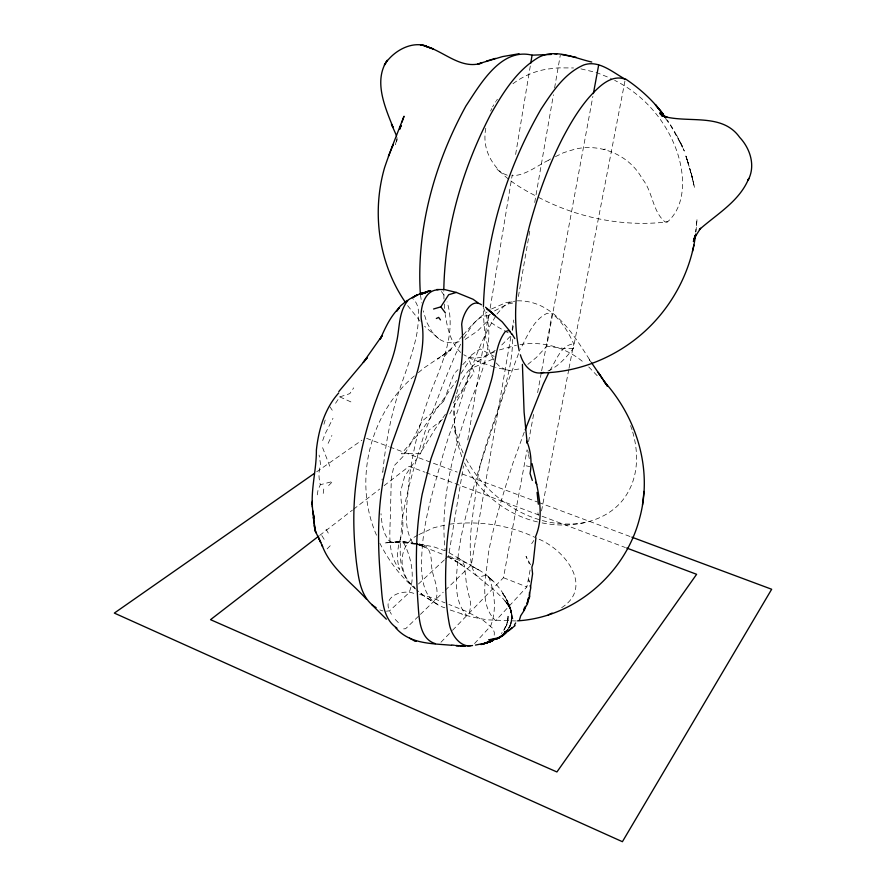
<?xml version="1.0" encoding="UTF-8"?>
<svg xmlns="http://www.w3.org/2000/svg" width="886" height="886" viewBox="0 0 886 886"><rect width="100%" height="100%" fill="white"/><g stroke="black" fill="none" stroke-linecap="round" stroke-linejoin="round"><path stroke-width="0.66" stroke-dasharray="4.43 3.32" d="M456.068 395.743C451.328 414.969 455.039 435.491 463.256 453.244M454.009 410.772L454.551 428.193M494.211 635.162L494.333 632.538L492.926 628.495L483.402 620.488L466.501 611.429L448.881 604.429M382.043 479.99L382.121 478.994M382.752 472.592L382.852 471.607M323.778 489.028L322.869 496.171M382.852 471.585C385.842 440.264 392 409.188 403.019 379.662C408.712 363.16 414.903 346.659 417.594 329.326C418.247 319.392 421.193 306.357 412.965 298.737M695.953 231.844L697.06 218.953L695.632 232.088M485.783 128.215C479.426 162.47 509.583 182.671 536.041 196.027M317.254 494.853L318.085 489.847L320.333 484.742C318.672 478.396 318.273 471.308 320.721 465.128L319.104 455.072M445.525 558.822L448.571 555.998L463.478 465.914M467.764 439.977L488.319 315.781L492.45 312.536M465.139 339.427L477.399 331.142L488.131 320.411L489.936 309.524M490.157 308.173L512.241 174.863M515.63 154.463L530.504 64.689M435.912 599.335C439.777 588.06 432.512 577.484 431.615 566.42C431.582 557.792 430.297 542.354 418.103 544.536M445.215 590.298L471.297 564.98L510.945 336.337M512.119 329.526L513.769 320.001M512.496 330.578L513.913 322.393M518.41 296.5L529.762 231.069M534.723 202.451L553.418 94.769M554.603 87.958L560.273 55.242M469.314 612.968L470.366 608.006L470.4 601.86L466.623 585.513L464.375 565.29L460.897 559.675L458.793 558.701L451.018 558.368L447.818 556.164M452.502 630.334L503.458 577.705L527.07 449.8M528.577 441.638L534.103 411.702M537.625 392.653L541.39 372.242M541.645 370.88L552.188 313.733L547.171 313.267C533.095 320.034 527.148 336.47 520.326 349.416M527.857 364.379L536.473 357.39L546.706 346.249L592.878 96.319M524.246 432.146L512.784 463.611C503.414 493.148 493.945 522.806 488.385 553.34C486.735 574.87 477.964 603.787 495.651 620.709L526.849 586.953L530.515 567.937M541.523 510.901L568.757 369.672M569.011 368.31L573.729 343.868C568.579 332.627 562.134 321.396 552.188 313.733M547.98 370.99C558.534 366.405 566.22 357.235 573.32 348.53L625.294 79.231M396.33 141.472L396.994 139.058M456.6 393.783C461.584 374.257 476.901 358.165 495.795 351.432M509.705 626.923C514.157 617.941 510.934 607.885 506.316 599.756C510.768 608.117 514.157 618.993 509.173 627.897C513.559 619.99 511.92 610.199 507.146 602.868L510.701 610.299L512.197 618.683L510.414 609.424L504.466 599.811L510.812 608.959L512.85 619.026L510.812 608.959L503.193 598.77L495.684 591.438L471.629 571.835L455.083 560.594L462.082 564.936L447.84 556.873M323.933 424.239L325.55 418.879M396.662 140.409L395.333 144.595L395.998 142.513M509.173 627.897C512.939 620.056 512.019 610.764 507.778 603.277C511.92 610.986 513.348 620.787 508.376 628.473M322.692 440.552L324.896 434.306L332.992 418.292M328.119 443.354L331.907 435.447M443.831 400.837L453.909 373.958L458.04 369.617M518.543 353.569L506.294 386.396L479.603 466.656C471.485 495.651 462.182 524.534 458.284 554.492C456.921 574.46 452.004 599.368 466.844 615.526L449.036 609.634M549.774 370.625C555.876 361.554 560.639 344.964 573.729 343.868M490.622 111.038L491.796 108.557M492.627 106.818L493.757 104.858M460.62 344.2L455.614 354.112L442.502 385.643L425.07 431.593C415.844 461.13 406.364 490.811 401.978 521.522C400.849 542.254 394.658 574.571 414.903 587.296M506.814 630.865C512.961 622.747 512.629 611.55 508.354 602.679L511.399 613.356L511.532 619.248L511.399 613.356M449.756 413.895L464.209 387.813L470.566 368.687L493.524 358.841M463.799 338.02C469.835 330.046 475.893 315.017 488.319 315.781M503.713 630.345L507.401 622.094L507.722 617.01C507.888 623.091 505.463 629.126 501.299 633.545M495.54 102.056L495.916 101.469M496.426 100.683L497.4 99.254M460.986 373.549L469.403 360.668L474.154 372.308L453.211 402.997M335.572 403.263L339.803 396.895L349.826 393.639L353.702 387.846M531.689 543.694L533.815 540.482M495.617 316.368C472.526 352.628 464.308 395.898 448.936 435.646L443.443 453.311C435.148 483.435 425.424 513.47 422.467 544.713C420.916 566.663 417.993 599.999 444.872 607.785M445.459 414.183L435.358 428.68L420.23 453.311L401.358 453.809L422.467 429.201L456.622 380.459M462.359 335.894L443.775 357.113M496.991 314.032C501.531 309.015 506.094 301.86 513.67 301.727M463.234 334.853L472.26 324.63L482.549 315.117L487.067 312.027M510.325 336.281L501.188 345.562M474.531 643.557L490.556 626.214C496.902 610.631 494.776 591.339 488.385 576.332C484.786 573.463 480.456 578.724 476.768 575.756C472.858 571.658 471.452 565.811 470.854 560.329C468.727 538.865 472.426 517.391 475.417 496.182C479.038 441.66 512.208 393.251 512.662 338.784M462.758 364.678L471.23 355.762M440.951 642.261L451.55 631.319M327.111 548.899L332.25 543.661M328.617 485.55L332.759 481.43L320.333 484.742M443.742 401.07L430.707 414.083L421.946 421.271L411.026 443.244L403.241 456.323L393.971 465.903L391.324 478.075L390.438 512.075C390.327 531.423 386.529 552.842 399.553 569.465C395.743 557.659 397.659 544.824 402.31 533.549C404.237 519.296 400.804 505.341 400.705 491.099L404.692 476.247L420.772 452.967L428.979 430.186L442.756 419.178M418.502 616.235L405.611 628.739L400.616 629.071M420.429 614.363L443.266 592.191M418.413 584.029L444.517 559.764M471.319 355.076L480.101 348.907L494.155 356.394M414.371 375.93C369.362 413.806 352.849 481.785 376.76 535.775M418.358 372.641L424.328 367.723L451.063 349.682L437.717 359.007L451.273 348.84M494.521 310.92L507.313 304.142L515.608 302.469M561.658 607.696C594.727 586.388 563.507 548.323 537.392 538.577M319.691 535.399L352.429 510.114M353.525 509.273L379.717 489.05M384.081 485.683L409.188 466.302L424.726 472.138M512.961 83.716C523.172 76.041 535.288 70.858 547.936 69.019L558.136 67.868L573.53 67.956M316.679 471.795L361.887 440.22M491.586 308.948L506.05 302.602L515.01 301.185M538.511 197.345C577.86 217.923 623.356 227.204 667.557 221.865C686.761 204.732 684.701 173.844 676.893 151.318C666.283 120.873 643.668 94.658 614.674 80.36M495.23 350.335C486.48 356.848 473.7 361.399 463.799 354.721M548.578 160.211L550.538 158.982M548.512 160.255C536.65 165.948 525.797 175.417 512.064 175.76M417.815 535.188C396.673 545.211 397.936 574.77 415.069 588.348M418.879 534.59L433.686 527.768L447.386 524.501M555.433 156.634L563.496 152.713L573.807 149.501C599.623 142.502 629.547 154.939 642.173 178.706C652.871 191.276 652.273 211.499 665.153 221.987L667.557 221.865M499.46 349.926L516.427 345.23M518.831 369.03L509.749 370.492L495.584 367.469M459.059 341.719C452.192 343.779 444.562 342.893 438.636 338.718L424.604 326.236M542.132 522.906C573.02 529.241 611.794 521.92 628.096 492.062C638.573 473.722 638.407 451.195 632.515 431.404M585.17 522.507C536.451 531.478 487.189 499.87 465.194 457.309M519.993 344.621C542.609 340.645 566.243 347.511 583.652 362.407M449.767 524.147C479.071 520.514 509.594 525.044 536.218 537.957M386.418 611.196L389.652 610.775L408.967 592.812C415.645 577.705 411.237 556.541 403.551 542.686C398.379 539.696 390.493 545.754 387.271 538.068C382.398 530.902 381.766 522.009 380.991 513.636M516.228 620.975L488.43 619.89A86.95 46.703 10.3 0 1 461.739 614.087M573.32 348.53L564.891 348.552L546.706 346.249M517.358 300.819C554.027 300.188 573.763 335.207 591.261 362.274M417.804 543.938L412.322 543.284L417.494 543.938M418.779 544.104L433.487 546.751L444.75 550.682M419.167 544.104L421.371 544.425L416.841 543.727M415.744 543.561L411.337 542.908L415.191 543.727M580.928 68.875L596.71 72.597L611.274 78.522M507.257 175.195L501.255 172.814M415.18 543.627L402.155 541.468L390.261 542.553L398.899 541.689L409.033 542.409L398.899 541.689L384.28 542.974L393.65 542.31L391.147 542.465L406.098 542.985L415.357 544.248L412.931 543.184C401.757 525.531 407.914 502.273 408.734 482.471C412.61 450.542 420.385 419.078 431.98 389.076L432.213 388.456C443.1 361.388 456.235 331.397 447.076 301.916M413.795 593.365C402.211 588.991 381.877 596.555 389.873 611.429M526.229 465.848L529.762 466.59M416.475 544.004L421.603 545.1L416.464 543.915M419.72 594.462L429.134 596.865L445.082 602.834M537.47 521.92C505.884 514.6 478.274 492.284 464.474 462.957M494.388 367.125L472.559 359.417L466.867 356.482M419.067 545.089L425.679 547.227L416.929 544.181L444.362 555.024M506.139 369.861L500.025 366.837L495.883 362.64M382.951 610.93L381.002 610.343M366.582 438.337L388.577 446.533M389.873 447.02L457.176 472.094M462.348 474.021L537.414 501.985M538.71 502.462L631.895 537.182M426.022 472.626L625.405 547.548M448.571 555.998L471.297 564.98M503.458 577.705L526.849 586.953M379.895 609.867L380.603 610.177M339.803 396.895L351.476 402.178M508.165 332.848L495.307 325.527L488.131 320.411M449.058 552.72L478.429 569.886L473.046 566.841C491.132 575.379 506.249 592.479 511.1 611.982M431.227 600.619L424.892 596.666L416.586 589.843M441.438 291.538L444.462 295.625M415.545 588.991C400.439 576.675 388.688 560.628 379.895 543.306M497.068 169.337L500.479 172.183M588.758 366.959L599.501 378.1M398.357 622.603L394.757 618.982M438.636 338.718L432.124 332.095L426.775 322.316L423.22 310.82M460.642 352.462C450.52 342.561 447.341 328.019 445.248 314.53M420.075 321.164L406.519 304.197M321.806 535.543L325.683 541.734M329.758 406.585L333.701 412.344M591.25 362.363L589.19 359.528L590.807 361.765M665.829 118.912L670.791 125.834L682.718 147.242L673.648 129.766L667.313 120.02M493.901 360.081C484.598 344.488 483.69 325.616 483.424 307.907M483.313 307.464C497.279 338.43 481.796 372.729 470.388 401.934L470.156 402.554C453.599 449.689 439.534 500.435 445.215 550.76M326.059 529.274L329.005 534.347M390.261 612.204L391.402 614.275M530.57 564.792L526.04 556.353L529.219 563.629M676.915 135.658L684.313 151.052L680.238 142.125L681.356 144.329M322.615 447.685L329.791 466.202M461.739 456.7L456.578 440.364L454.285 426.055M630.566 425.657L632.05 429.71M685.864 155.936L688.101 162.958L685.864 155.936L686.75 158.605M687.082 159.657L686.052 156.512L692.055 176.868L691.434 174.409M688.533 164.287L687.602 161.352M687.924 162.293L691.313 174.033M689.707 168.074L690.404 170.477M691.169 173.346L694.602 187.887L690.881 172.249M529.307 582.058L528.72 579.71L529.319 582.213M691.767 175.572L693.649 183.657L692.21 177.41M527.79 450.553L528.277 453.244M528.532 454.596L529.274 458.627M420.473 295.082L421.703 302.89M537.913 512.75L538.223 515.098M454.906 430.939L455.194 433.276M444.274 304.064L444.65 308.97M443.964 299.025L443.808 291.062M396.928 137.275L397.006 140.575M437.451 604.152A86.939 46.681 10.3 0 1 418.524 591.372M508.055 616.257L507.866 620.787L506.449 625.87L507.866 620.787L508.055 616.257M605.216 149.114L603.477 149.59L605.216 149.114M492.86 581.017L487.876 576.387L493.436 581.626L492.86 581.017M505.33 596.931L501.664 591.992L508.01 601.893L505.33 596.931M681.5 144.739L680.226 142.081L682.231 146.378L681.5 144.739"/><path stroke-width="1.33" d="M483.424 306.545C485.572 237.348 506.593 168.838 541.113 109.011C552.266 92.133 564.415 73.317 583.719 64.999C598.847 59.617 612.924 72.552 625.294 79.231C610.842 73.826 598.061 87.504 589.256 97.161C578.602 109.465 570.285 123.586 562.732 137.939C548.39 165.959 537.669 195.728 529.451 226.074C519.384 266.487 510.358 309.369 519.229 350.812M517.513 620.853C574.693 617.365 625.682 573.353 639.648 518.111C652.838 470.222 637.056 418.103 604.285 381.667L607.519 386.141L598.15 372.408L607.519 386.141M313.589 514.666L314.32 518.664C308.417 496.193 316.579 472.936 316.38 450.143C318.572 429.621 324.719 408.557 338.729 392.963M535.908 537.868L533.184 562.975L531.866 567.206L532.597 573.829L530.515 587.23M642.494 504.976L644.011 491.42M520.381 354.788C522.984 364.013 530.426 374.235 541.18 372.917C576.077 372.452 610.465 359.428 637.566 337.555C669.129 312.149 690.659 274.317 695.687 234.059M695.288 237.393L695.599 234.834M530.725 63.327L532.076 55.165L551.291 54.445M593.387 93.606L598.659 65.088M525.243 606.323L524.556 609.823L520.68 615.792L519.406 620.145M694.934 235.886L693.406 241.501L695.532 235.576L693.638 240.239M529.186 595.669L530.769 587.927L530.182 585.58M692.475 251.414L693.959 245.079M312.293 506.925L312.326 501.188M400.317 127.628L400.937 125.358L399.675 129.245L400.959 125.624M524.446 607.796L523.704 610.288L527.48 603.864L528.72 597.219L527.037 603.621L529.762 596.522L529.429 592.479M453.554 395.588C462.138 372.807 464.054 348.442 461.684 324.475C462.304 316.213 470.411 297.275 481.463 304.751M402.011 122.08L404.016 116.232C397.393 133.31 390.427 150.288 384.579 167.642C371.588 212.551 378.654 263.208 405.123 301.949M453.543 395.61L430.917 458.904L422.245 493.923A83.594 28.108 -69.6 0 0 420.828 502.074C415.368 534.934 415.645 568.38 417.882 601.516C419.056 615.759 418.58 638.54 435.325 643.646M388.433 156.29L393.218 144.451L392.044 147.375M525.221 429.721L543.34 384.092L548.755 372.762M695.532 235.576L694.823 237.337L700.56 228.256L699.375 229.596C716.984 213.98 739.456 201.288 748.759 178.496L748.005 180.39C755.836 166.025 750.331 148.671 739.688 137.374C721.758 112.024 687.204 123.929 661.753 115.811L667.125 117.229L660.203 114.106L662.418 115.59M535.598 536.606C545.411 513.382 537.06 487.134 532.032 463.633M514.412 625.051L515.641 622.98M515.054 625.627L508.797 630.688L504.367 632.305L507.711 630.289M433.575 309.004L440.851 306.855L448.681 294.706L456.334 292.435L473.08 299.269L477.908 302.735M507.778 630.145L506.382 632.05L508.077 630.234M338.795 391.579L366.981 358.033M367.125 357.944L363.282 362.374L382.087 335.694L380.16 339.349C385.067 328.208 390.283 316.623 399.054 307.963L396.784 311.03L400.394 305.98L407.272 300.343M408.811 299.468C397.903 311.363 400.051 329.016 396.164 343.713C393.185 359.151 386.573 373.482 380.803 388.013C368.964 417.35 360.691 448.117 356.537 479.492C352.55 507.202 353.27 535.388 356.526 563.131C358.708 579.09 360.812 598.559 376.129 607.641M501.465 636.004L506.227 631.917L502.273 635.705L497.356 638.418L502.727 635.196L499.073 637.809L495.828 639.382L499.438 637.388L487.411 642.494L491.796 641.076L490.744 641.497L484.033 643.734L492.959 640.379L480.876 644.554L491.697 640.866L482.527 644.211M503.602 634.376L506.227 631.917M503.58 634.398L506.139 632.006M506.958 631.84C502.44 637.244 495.684 639.98 488.729 639.858L495.44 638.407M507.744 630.068L504.865 632.615L508.531 630.533M509.45 629.802L512.186 627.598M318.595 536.24L210.536 619.668L556.917 771.961L696.617 574.305L626.701 548.035M502.362 635.328L505.928 632.659M314.419 473.379L114.327 613.09L622.404 841.7L771.673 589.256L631.895 537.182M409.565 299.036L420.03 293.742L430.74 290.63L421.359 294.185L428.425 290.973M489.925 641.519L493.037 639.991M490.08 641.464L492.472 640.323M436.333 318.506L438.648 317.409L440.486 319.89M548.29 614.851L552.155 613.09M495.363 638.551L492.915 639.57L496.714 638.164M472.548 645.495C460.809 648.497 451.65 635.173 449.545 625.128C444.218 598.238 445.281 570.429 446.976 543.196C450.199 509.162 457.741 475.572 468.716 443.221C475.206 423.01 484.775 403.861 490.401 383.361C496.082 366.317 494.023 346.216 505.363 331.475L509.029 330.522L511.698 334.077M490.744 641.497L485.716 643.225M519.041 53.758L502.539 56.593L477.831 63.969L481.807 63.083C459.258 70.326 441.837 48.542 420.496 44.865L426.432 46.105C410.761 40.678 392.432 51.765 384.38 65.021L387.282 60.27C373.371 80.659 384.845 106.752 392.963 127.13L391.435 124.195L396.507 135.724M495.429 58.387L486.469 61.101M482.615 643.679L475.439 645.074M541.18 372.917L543.627 372.452M426.044 292.613L420.03 293.742L425.701 292.424M466.955 645.783L470.466 645.617M591.759 62.031C574.981 58.321 555.145 48.165 538.367 57.501C516.66 70.459 502.86 92.908 490.678 114.349C462.658 168.384 444.894 228.71 443.808 289.788M436.765 289.523L444.728 289.6L456.334 292.435M465.449 646.182L456.257 645.85M464.641 646.193L460.288 646.093L461.34 646.127M458.693 645.695L455.67 645.418M438.138 289.8C424.383 290.121 420.174 307.675 421.271 319.104C425.623 340.113 420.728 361.676 414.26 381.722L391.756 444.351L383.383 479.082A82.786 29.98 -69.4 0 0 382.076 487.189C377.37 518.166 377.901 549.663 380.747 580.784C382.375 596.965 381.656 618.063 396.961 628.141M451.539 645.285C431.748 643.424 409.553 644.255 395.444 627.487M451.915 645.019L454.496 645.296M554.127 53.658L556.851 54.068M561.646 54.544L576.254 57.335M532.076 55.165C500.978 47.445 480.378 84.214 465.925 105.988C434.638 162.958 416.187 228.677 420.363 293.919M409.576 638.153L412.898 640.024M625.837 79.175C640.19 88.833 653.159 100.639 663.459 114.582M490.634 311.562L495.119 315.704L486.624 308.538L502.273 321.939L510.325 331.829M665.818 117.749L659.793 112.821L662.374 115.435M485.517 307.232L491.243 312.116M386.351 619.192L371.666 604.54M366.439 599.18C351 581.947 330.057 567.649 322.039 545.089L322.548 546.452L318.14 536.838M662.839 113.707L655.385 104.681L665.774 117.838M440.851 306.855L445.414 312.935M591.615 362.872L601.073 376.672M512.03 334.022L514.788 338.541M535.498 482.228L536.772 484.398M318.107 536.772L320.743 542.465L314.984 530.448L312.658 510.635M532.331 480.433L530.049 473.456C532.01 462.714 531.002 451.251 526.782 441.195L527.192 443.244L524.102 412.189L522.419 364.379M537.06 492.394L538.345 504.223M314.187 525.653L315.759 532.674L313.279 517.346M311.806 503.292L311.916 504.056M415.545 295.625L412.289 297.751L417.771 294.673L415.545 295.625M416.298 641.176L413.917 640.534L416.298 641.176M431.637 48.342L425.933 46.404L433.387 49.062L431.637 48.342"/></g></svg>
